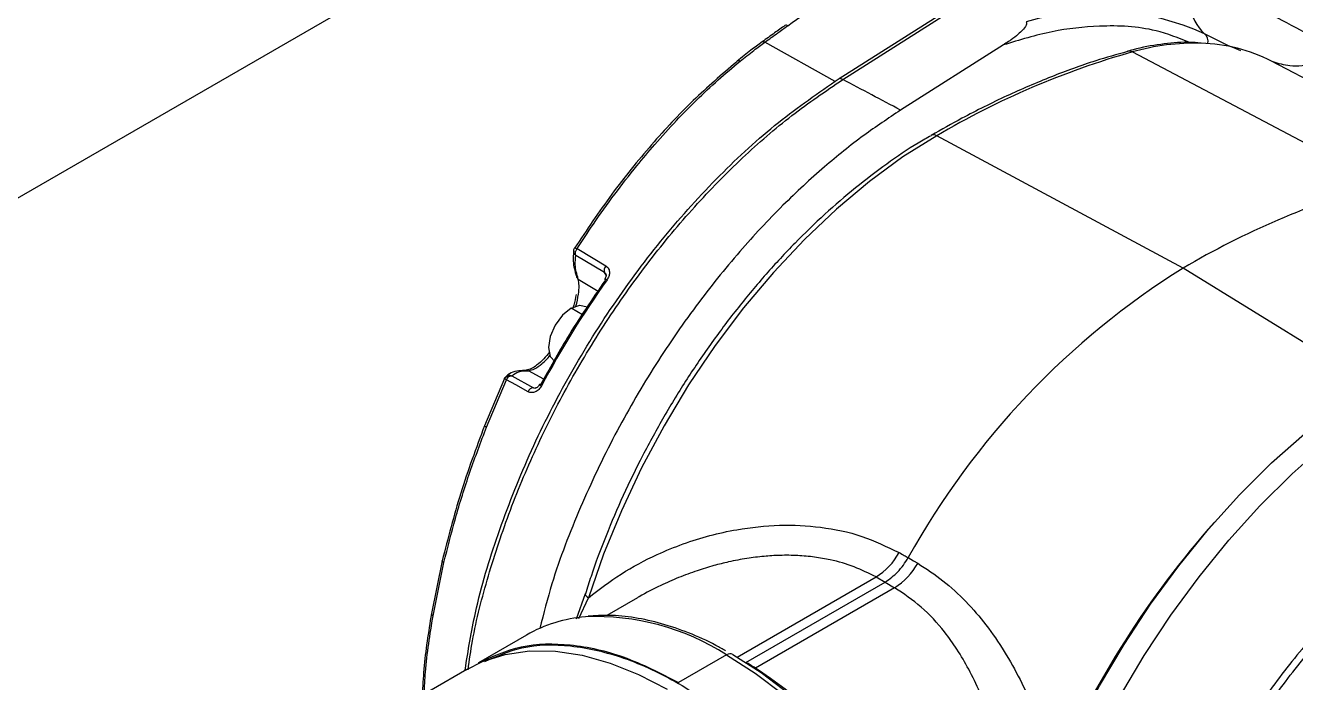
# Model space of a CAD drawing. Header units: millimetres. Extents: x -356 to 237, y 0 to 365.
# Drawn here: x -191.386 to -187.076, y 279.591 to 281.821 of the extents above; entities that cross this region are included whole.
import ezdxf

# ---------------------------------------------------------------- set-up
doc = ezdxf.new("R2010")
doc.units = ezdxf.units.MM

msp = doc.modelspace()

# ---------------------------------------------------------------- linework, layer by layer
at = {"color": 7, "linetype": 'Continuous', "lineweight": 25}
for p, q in [((-182.0838, 286.6196), (-212.503, 269.0589)), ((-188.6248, 281.6404), (-185.0867, 283.8844)), ((-188.6124, 281.6373), (-185.0867, 283.8734)), ((-188.6379, 281.631), (-188.8764, 281.7641)), ((-188.0674, 281.7545), (-188.4162, 281.5333)), ((-187.6294, 281.7309), (-186.696, 281.2377)), ((-186.301, 281.2528), (-187.1573, 281.6995)), ((-187.4575, 280.9975), (-188.2936, 281.4465)), ((-189.4206, 280.9821), (-189.518, 281.0403)), ((-186.8952, 280.6503), (-187.4575, 280.9975)), ((-189.5096, 280.9603), (-189.4424, 280.9197)), ((-189.4206, 280.9821), (-189.4163, 280.9779)), ((-189.4153, 280.9732), (-189.4206, 280.9821)), ((-189.4955, 280.839), (-189.5338, 280.8612)), ((-189.6266, 280.6209), (-189.6783, 280.6493)), ((-189.7605, 280.6225), (-189.8277, 280.4628)), ((-189.821, 280.4584), (-189.7534, 280.6188)), ((-189.7353, 280.6324), (-189.662, 280.5918)), ((-189.662, 280.5918), (-189.655, 280.5906)), ((-189.9713, 280.0048), (-190.0079, 279.8253)), ((-190.0023, 279.8181), (-189.9655, 279.9984)), ((-188.9706, 279.6776), (-188.4995, 279.9496)), ((-188.9408, 279.6596), (-188.4683, 279.9324)), ((-188.4363, 279.9132), (-188.9088, 279.6404)), ((-188.4995, 279.9496), (-188.4683, 279.9324)), ((-188.4683, 279.9324), (-188.4363, 279.9132)), ((-189.4859, 279.8921), (-189.5172, 279.8061)), ((-189.5078, 279.8085), (-189.4748, 279.8792)), ((-189.3088, 279.8792), (-189.4129, 279.8191)), ((-189.6856, 279.7526), (-189.8487, 279.6585)), ((-189.0066, 279.6854), (-189.1696, 279.5912)), ((-189.8876, 279.636), (-190.4528, 279.3098))]:
    msp.add_line(p, q, dxfattribs=at)
at = {"color": 7, "linetype": 'Continuous', "lineweight": 25, "flags": 128}
for points in [[(-188.8084, 281.8207), (-188.8086, 281.8206), (-188.8096, 281.82)], [(-188.8859, 281.7649), (-188.886, 281.7648), (-188.8865, 281.7645)], [(-188.2936, 281.4465), (-188.408, 281.3746), (-188.5215, 281.2916), (-188.6332, 281.198), (-188.7423, 281.0947), (-188.8478, 280.9825), (-188.949, 280.8622), (-189.0451, 280.7347), (-189.1352, 280.6012), (-189.2188, 280.4625), (-189.2951, 280.3199), (-189.3635, 280.1743), (-189.4236, 280.0271), (-189.4748, 279.8792)], [(-188.3123, 281.4479), (-188.3127, 281.4477), (-188.3128, 281.4476)], [(-189.5135, 281.0635), (-189.4589, 281.0309), (-189.4161, 281.0053)], [(-189.4199, 280.9605), (-189.4199, 280.9604), (-189.4198, 280.9597), (-189.4191, 280.9586), (-189.4178, 280.9571)], [(-189.5338, 280.8612), (-189.5631, 280.8375), (-189.588, 280.804), (-189.6046, 280.7657), (-189.6104, 280.7285), (-189.6046, 280.6981), (-189.588, 280.679), (-189.588, 280.679)], [(-189.5338, 280.8612), (-189.5045, 280.8713), (-189.4797, 280.8665)], [(-189.6802, 280.5782), (-189.7212, 280.601), (-189.7534, 280.6188)], [(-188.1056, 278.5074), (-188.1003, 278.5484), (-188.0759, 278.6932), (-188.042, 278.8406), (-187.9988, 278.9896), (-187.9468, 279.1391), (-187.8863, 279.288), (-187.8176, 279.4353), (-187.7414, 279.58), (-187.6581, 279.7209), (-187.5683, 279.8572), (-187.4726, 279.9877), (-187.3718, 280.1117), (-187.2666, 280.2283), (-187.1577, 280.3365), (-187.0458, 280.4356), (-186.9318, 280.525), (-186.8166, 280.6039)], [(-188.0528, 278.263), (-188.0479, 278.3666), (-188.033, 278.5081), (-188.0085, 278.6532), (-187.9744, 278.801), (-187.9312, 278.9503), (-187.879, 279.1001), (-187.8183, 279.2493), (-187.7494, 279.3969), (-187.673, 279.5418), (-187.5894, 279.683), (-187.4994, 279.8195), (-187.4035, 279.9503), (-187.3025, 280.0745), (-187.197, 280.1912), (-187.0878, 280.2995), (-186.9757, 280.3988), (-186.8615, 280.4882), (-186.7459, 280.5672)], [(-189.9655, 279.9984), (-189.9669, 279.9992), (-189.9682, 280.0001), (-189.9693, 280.0009), (-189.9701, 280.0017), (-189.9708, 280.0025), (-189.9712, 280.0033), (-189.9714, 280.0041), (-189.9713, 280.0048)], [(-188.3899, 280.0151), (-188.3719, 280.0043), (-188.3578, 279.9959)], [(-189.4858, 279.8925), (-189.4861, 279.8907), (-189.4852, 279.8882), (-189.4829, 279.8854), (-189.4794, 279.8823), (-189.4748, 279.8792)], [(-189.8876, 279.636), (-189.8342, 279.6623), (-189.7572, 279.6867), (-189.6747, 279.6985), (-189.5873, 279.6975), (-189.4961, 279.6839), (-189.4019, 279.6577), (-189.3057, 279.6192), (-189.2086, 279.5687)], [(-189.0066, 279.6854), (-188.9094, 279.6236), (-188.8132, 279.551), (-188.719, 279.4685), (-188.6278, 279.3768), (-188.5405, 279.2769), (-188.4579, 279.1698), (-188.381, 279.0566), (-188.3104, 278.9385), (-188.2471, 278.8167), (-188.1915, 278.6924), (-188.1443, 278.5669), (-188.1059, 278.4415), (-188.0768, 278.3175), (-188.0572, 278.1962), (-188.0474, 278.0787), (-188.0474, 277.9664), (-188.0572, 277.8603), (-188.0768, 277.7615), (-188.1059, 277.6711), (-188.1443, 277.59), (-188.1763, 277.5394)], [(-188.9852, 279.6862), (-188.8891, 279.625), (-188.7939, 279.5533), (-188.7007, 279.4716), (-188.6104, 279.3808), (-188.524, 279.282), (-188.4423, 279.176), (-188.3661, 279.064), (-188.2963, 278.9471), (-188.2336, 278.8265), (-188.1786, 278.7035), (-188.1319, 278.5793), (-188.0939, 278.4552), (-188.0651, 278.3325), (-188.0457, 278.2124), (-188.036, 278.0962), (-188.036, 277.985), (-188.0457, 277.88), (-188.0651, 277.7823), (-188.0766, 277.7419)], [(-188.9104, 279.6396), (-188.9103, 279.6396), (-188.9088, 279.6404)]]:
    msp.add_lwpolyline(points, dxfattribs=at)
at = {"color": 7, "linetype": 'Continuous', "lineweight": 25}
for centre, radius, start, end in [((-187.2816, 281.9045), 0.1525, 147.0692, 227.3399), ((-187.7411, 281.013), 0.8569, 65.4397, 106.886), ((-188.8045, 281.8104), 0.011, 59.3895, 110.5784), ((-188.882, 281.7544), 0.0111, 59.7869, 110.5511), ((-187.4072, 281.766), 0.0345, 348.464, 49.7187), ((-186.8521, 278.9979), 2.8414, 105.8767, 120.486), ((-187.6404, 281.7118), 0.0221, 60.0731, 105.6276), ((-187.4166, 280.9828), 0.7778, 88.5248, 105.8792), ((-187.4124, 281.1976), 0.563, 63.0548, 88.392), ((-188.9675, 281.6944), 0.00615, 115.8933, 159.253), ((-188.9664, 281.6901), 0.0106, 58.3052, 111.1472), ((-201.6123, 256.8869), 27.9568, 61.83484, 62.28981), ((-188.3042, 281.4305), 0.0192, 56.4207, 115.0341), ((-185.9958, 278.5132), 2.8824, 106.1219, 120.4707), ((-189.3991, 280.9899), 0.0229, 137.9392, 199.9273), ((-186.0254, 278.7048), 2.7033, 121.9892, 151.0059), ((-186.7333, 279.0524), 3.2873, 144.5796, 151.9539), ((-189.5001, 280.9738), 0.0165, 193.6445, 234.4726), ((-189.4196, 280.9496), 0.0109, 47.3589, 91.73), ((-189.6858, 280.6335), 0.0175, 64.6382, 91.0903), ((-189.642, 280.5951), 0.00745, 56.1565, 84.5926), ((-189.6238, 280.6216), 0.026, 227.5418, 245.4064), ((-189.6609, 280.5713), 0.0205, 93.1894, 160.2242), ((-189.817, 280.4718), 0.014, 220.1088, 253.3263), ((-185.0226, 278.064), 3.1167, 138.3538, 156.8846), ((-188.6121, 280.1351), 0.2169, 301.2649, 331.741), ((-188.5651, 280.1139), 0.2385, 302.6728, 330.3334), ((-189.9998, 279.8258), 0.00807, 183.9135, 252.6305), ((-189.448, 279.3356), 0.48, 94.4519, 119.682), ((-189.4483, 278.9973), 0.8177, 57.2988, 92.585), ((-188.9953, 279.6703), 0.0188, 57.5695, 126.8668), ((-189.9641, 278.0493), 1.9093, 26.8731, 56.4463)]:
    msp.add_arc(centre, radius, start, end, dxfattribs=at)
for points, knots in [([(-188.7989, 281.8199), (-188.6408, 281.9323), (-188.3237, 282.1576), (-187.7508, 282.5549), (-187.3336, 282.8362), (-187.078, 283.0085)], [0, 0, 0, 0, 0.278276, 0.55796, 1, 1, 1, 1]), ([(-186.9814, 281.7625), (-187.0228, 281.7848), (-187.1018, 281.8275), (-187.215, 281.8875), (-187.3163, 281.9403), (-187.38, 281.9725), (-187.4096, 281.9874)], [0, 0, 0, 0, 0.291594, 0.557463, 0.794449, 1, 1, 1, 1]), ([(-188.8084, 281.8207), (-188.8201, 281.8123), (-188.8459, 281.7937), (-188.8717, 281.7751), (-188.8859, 281.7649)], [0, 0, 0, 0, 0.452501, 1, 1, 1, 1]), ([(-188.8764, 281.7641), (-188.8619, 281.7745), (-188.8362, 281.7931), (-188.8103, 281.8117), (-188.7989, 281.8199)], [0, 0, 0, 0, 0.559696, 1, 1, 1, 1]), ([(-187.99, 281.8329), (-187.9894, 281.8313), (-187.988, 281.8277), (-187.9944, 281.8103), (-188.0144, 281.7928), (-188.0359, 281.7758), (-188.0529, 281.764), (-188.0617, 281.7582), (-188.0674, 281.7545)], [0, 0, 0, 0, 0.042951, 0.100812, 0.459041, 0.724031, 0.822123, 1, 1, 1, 1]), ([(-187.436, 281.7633), (-187.4734, 281.778), (-187.5707, 281.8162), (-187.7314, 281.8229), (-187.9059, 281.804), (-188.0125, 281.7714), (-188.0674, 281.7545)], [0, 0, 0, 0, 0.186025, 0.483423, 0.733873, 1, 1, 1, 1]), ([(-188.8859, 281.7649), (-188.8987, 281.7554), (-188.9273, 281.7344), (-188.9549, 281.7122), (-188.9702, 281.7)], [0, 0, 0, 0, 0.448212, 1, 1, 1, 1]), ([(-188.9609, 281.6991), (-188.9452, 281.7116), (-188.9175, 281.7338), (-188.8889, 281.7549), (-188.8764, 281.7641)], [0, 0, 0, 0, 0.564283, 1, 1, 1, 1]), ([(-187.4075, 281.7619), (-187.419, 281.7626), (-187.4609, 281.7654), (-187.5348, 281.7571), (-187.6031, 281.7459), (-187.6399, 281.7343), (-187.6461, 281.7323)], [0, 0, 0, 0, 0.142636, 0.521441, 0.919425, 1, 1, 1, 1]), ([(-187.2614, 281.7343), (-187.2723, 281.7388), (-187.3144, 281.7562), (-187.3549, 281.777), (-187.3849, 281.7923)], [0, 0, 0, 0, 0.260046, 1, 1, 1, 1]), ([(-183.6206, 281.7904), (-183.7048, 281.7255), (-183.8818, 281.5891), (-184.1439, 281.3919), (-184.4159, 281.1896), (-184.6835, 280.9923), (-184.9569, 280.7926), (-185.2224, 280.5976), (-185.4857, 280.4103), (-185.7333, 280.2745), (-185.9461, 280.1531), (-186.1269, 280.0368), (-186.2891, 279.9141), (-186.4296, 279.783), (-186.5521, 279.6507), (-186.6683, 279.5066), (-186.7761, 279.3525), (-186.8745, 279.1907), (-186.962, 279.0232), (-187.0378, 278.8523), (-187.1007, 278.6798), (-187.1503, 278.5077), (-187.1857, 278.3381), (-187.2067, 278.1731), (-187.2126, 278.0151), (-187.204, 277.8658), (-187.1805, 277.7269), (-187.1427, 277.5998), (-187.0905, 277.4862), (-187.0248, 277.3874), (-186.9461, 277.3051), (-186.8557, 277.2404), (-186.7545, 277.1944), (-186.6438, 277.1674), (-186.5251, 277.1613), (-186.4249, 277.1689), (-186.3663, 277.1845), (-186.3482, 277.1894)], [0, 0, 0, 0, 0.04659, 0.097949, 0.143742, 0.195198, 0.243679, 0.29212, 0.339654, 0.385153, 0.415758, 0.447037, 0.479331, 0.504731, 0.531198, 0.558287, 0.585816, 0.613557, 0.641265, 0.668577, 0.695441, 0.721679, 0.747031, 0.771324, 0.794484, 0.816266, 0.836769, 0.856069, 0.874217, 0.891392, 0.907837, 0.923838, 0.939837, 0.956275, 0.973477, 0.991785, 1, 1, 1, 1]), ([(-186.8288, 277.284), (-186.8571, 277.2985), (-186.9379, 277.3397), (-187.0404, 277.4601), (-187.1291, 277.6312), (-187.1803, 277.8379), (-187.1947, 278.0702), (-187.1717, 278.3231), (-187.1125, 278.5875), (-187.0187, 278.8566), (-186.8939, 279.1207), (-186.7495, 279.3591), (-186.5952, 279.5669), (-186.4376, 279.7432), (-186.2712, 279.8972), (-186.0953, 280.0251), (-185.919, 280.1379), (-185.6962, 280.2649), (-185.4231, 280.4156), (-185.1268, 280.6356), (-184.8238, 280.8563), (-184.521, 281.0798), (-184.2182, 281.3053), (-183.9155, 281.5337), (-183.7153, 281.6889), (-183.6149, 281.7667)], [0, 0, 0, 0, 0.015151, 0.043239, 0.07368, 0.107159, 0.144381, 0.184781, 0.228419, 0.27393, 0.321059, 0.368177, 0.407242, 0.444936, 0.481352, 0.515661, 0.549011, 0.581618, 0.638568, 0.69824, 0.75821, 0.818307, 0.878586, 0.939125, 1, 1, 1, 1]), ([(-187.6461, 281.7321), (-187.6823, 281.722), (-187.7697, 281.6977), (-187.9065, 281.6471), (-188.058, 281.5821), (-188.1937, 281.5148), (-188.2777, 281.4675), (-188.3123, 281.4479)], [0, 0, 0, 0, 0.1550809, 0.3748174, 0.6016977, 0.8356928, 1, 1, 1, 1]), ([(-188.9733, 281.6966), (-189.023, 281.6538), (-189.1246, 281.5664), (-189.2647, 281.4152), (-189.3998, 281.2484), (-189.4809, 281.1267), (-189.5221, 281.0649)], [0, 0, 0, 0, 0.233978, 0.478361, 0.734755, 1, 1, 1, 1]), ([(-189.5135, 281.0635), (-189.4954, 281.0912), (-189.4545, 281.1538), (-189.3872, 281.2478), (-189.3174, 281.3378), (-189.2473, 281.4212), (-189.1799, 281.4956), (-189.108, 281.5686), (-189.0364, 281.636), (-188.9858, 281.6783), (-188.9609, 281.6991)], [0, 0, 0, 0, 0.117577, 0.265083, 0.409896, 0.521417, 0.651566, 0.765862, 0.884912, 1, 1, 1, 1]), ([(-186.9831, 281.7083), (-186.9923, 281.7029), (-187.0141, 281.6901), (-187.0531, 281.6826), (-187.1014, 281.6817), (-187.1336, 281.6913), (-187.1525, 281.697)], [0, 0, 0, 0, 0.17997, 0.430825, 0.666177, 1, 1, 1, 1]), ([(-189.8937, 279.6351), (-189.8832, 279.6998), (-189.8579, 279.8556), (-189.784, 280.099), (-189.6796, 280.3647), (-189.5484, 280.6248), (-189.3953, 280.8726), (-189.223, 281.1037), (-189.0354, 281.3111), (-188.8381, 281.4936), (-188.6946, 281.5924), (-188.6248, 281.6404)], [0, 0, 0, 0, 0.080561, 0.194084, 0.312193, 0.431541, 0.552105, 0.67023, 0.785802, 0.895886, 1, 1, 1, 1]), ([(-189.8836, 279.6351), (-189.879, 279.6677), (-189.8638, 279.7752), (-189.816, 279.9566), (-189.7424, 280.1796), (-189.6485, 280.4012), (-189.5374, 280.6181), (-189.4107, 280.8266), (-189.2701, 281.0237), (-189.1182, 281.2062), (-188.9569, 281.3707), (-188.7899, 281.5167), (-188.6706, 281.5977), (-188.6124, 281.6373)], [0, 0, 0, 0, 0.040462, 0.133606, 0.23048, 0.329636, 0.429529, 0.530458, 0.629858, 0.727365, 0.822605, 0.913309, 1, 1, 1, 1]), ([(-188.6124, 281.6373), (-188.6147, 281.6384), (-188.6186, 281.6403), (-188.623, 281.6404), (-188.6248, 281.6404)], [0, 0, 0, 0, 0.581218, 1, 1, 1, 1]), ([(-188.4162, 281.5333), (-188.4582, 281.5053), (-188.5475, 281.4458), (-188.6809, 281.3379), (-188.8222, 281.2071), (-188.9684, 281.0501), (-189.1164, 280.8656), (-189.2585, 280.6578), (-189.3903, 280.4297), (-189.5054, 280.1855), (-189.5914, 279.9659), (-189.6272, 279.8257), (-189.64, 279.7752)], [0, 0, 0, 0, 0.069089, 0.147121, 0.234859, 0.332794, 0.44098, 0.55883, 0.677556, 0.801703, 0.928642, 1, 1, 1, 1]), ([(-188.3123, 281.4467), (-188.327, 281.4385), (-188.3791, 281.4095), (-188.465, 281.3506), (-188.571, 281.2702), (-188.6748, 281.1804), (-188.776, 281.0825), (-188.874, 280.977), (-188.9679, 280.8645), (-189.0573, 280.746), (-189.1416, 280.6221), (-189.2201, 280.4937), (-189.2924, 280.3617), (-189.3581, 280.227), (-189.4162, 280.0903), (-189.4586, 279.9787), (-189.4789, 279.912), (-189.4849, 279.8922)], [0, 0, 0, 0, 0.025256, 0.089946, 0.156902, 0.22593, 0.2968, 0.36925, 0.442997, 0.517734, 0.593145, 0.668899, 0.744663, 0.8201, 0.894886, 0.968694, 1, 1, 1, 1]), ([(-189.525, 281.0563), (-189.5262, 281.0443), (-189.5293, 281.0151), (-189.521, 280.9867), (-189.5161, 280.9699)], [0, 0, 0, 0, 0.407484, 1, 1, 1, 1]), ([(-189.525, 281.0534), (-189.5249, 281.0557), (-189.5249, 281.0598), (-189.5229, 281.0634), (-189.5221, 281.0649)], [0, 0, 0, 0, 0.575848, 1, 1, 1, 1]), ([(-189.518, 281.0403), (-189.52, 281.0423), (-189.5236, 281.046), (-189.5245, 281.0511), (-189.525, 281.0534)], [0, 0, 0, 0, 0.547763, 1, 1, 1, 1]), ([(-189.5221, 281.0649), (-189.5218, 281.0652), (-189.521, 281.0661), (-189.5176, 281.0651), (-189.5152, 281.0642), (-189.5135, 281.0635)], [0, 0, 0, 0, 0.122713, 0.362139, 1, 1, 1, 1]), ([(-189.5096, 280.9603), (-189.5145, 280.9766), (-189.5223, 281.0029), (-189.5192, 281.03), (-189.518, 281.0403)], [0, 0, 0, 0, 0.619603, 1, 1, 1, 1]), ([(-189.5196, 281.0468), (-189.5195, 281.0482), (-189.5193, 281.0511), (-189.518, 281.0555), (-189.5161, 281.0597), (-189.5143, 281.0622), (-189.5135, 281.0635)], [0, 0, 0, 0, 0.235182, 0.491626, 0.752254, 1, 1, 1, 1]), ([(-189.518, 281.0403), (-189.5185, 281.0412), (-189.5195, 281.0433), (-189.5196, 281.0455), (-189.5196, 281.0468)], [0, 0, 0, 0, 0.453279, 1, 1, 1, 1]), ([(-189.4161, 281.0053), (-189.4125, 281.0023), (-189.4053, 280.9961), (-189.4029, 280.9819), (-189.4055, 280.9688), (-189.4099, 280.9614), (-189.4122, 280.9576)], [0, 0, 0, 0, 0.254578, 0.521759, 0.753386, 1, 1, 1, 1]), ([(-189.4178, 280.9571), (-189.4619, 280.8927), (-189.5407, 280.7774), (-189.6081, 280.6552), (-189.6379, 280.6012)], [0, 0, 0, 0, 0.559162, 1, 1, 1, 1]), ([(-189.5093, 280.9087), (-189.508, 280.9186), (-189.5058, 280.9358), (-189.5085, 280.953), (-189.5096, 280.9603)], [0, 0, 0, 0, 0.572009, 1, 1, 1, 1]), ([(-189.4163, 280.9778), (-189.4159, 280.9768), (-189.415, 280.9747), (-189.4153, 280.9705), (-189.4167, 280.9655), (-189.4188, 280.9623), (-189.4199, 280.9605)], [0, 0, 0, 0, 0.161892, 0.377798, 0.657663, 1, 1, 1, 1]), ([(-189.5174, 280.9076), (-189.5192, 280.8955), (-189.5217, 280.8789), (-189.5275, 280.8632), (-189.5291, 280.8589)], [0, 0, 0, 0, 0.727272, 1, 1, 1, 1]), ([(-189.5185, 280.8664), (-189.5183, 280.8671), (-189.5136, 280.8808), (-189.5114, 280.8952), (-189.5093, 280.9087)], [0, 0, 0, 0, 0.055121, 1, 1, 1, 1]), ([(-189.6073, 280.7124), (-189.6135, 280.7047), (-189.6266, 280.6885), (-189.6477, 280.6702), (-189.6675, 280.656), (-189.6803, 280.6526), (-189.6861, 280.651)], [0, 0, 0, 0, 0.290149, 0.613164, 0.82211, 1, 1, 1, 1]), ([(-189.6783, 280.6493), (-189.6715, 280.6511), (-189.6548, 280.6556), (-189.6308, 280.6749), (-189.6136, 280.6907), (-189.6056, 280.7012), (-189.6055, 280.7013)], [0, 0, 0, 0, 0.23018, 0.564866, 0.996489, 1, 1, 1, 1]), ([(-189.6861, 280.651), (-189.6946, 280.6504), (-189.712, 280.6492), (-189.7385, 280.6443), (-189.7518, 280.6322), (-189.7582, 280.6264)], [0, 0, 0, 0, 0.326661, 0.673424, 1, 1, 1, 1]), ([(-189.7353, 280.6324), (-189.7276, 280.6375), (-189.7104, 280.6488), (-189.6897, 280.6491), (-189.6783, 280.6493)], [0, 0, 0, 0, 0.448953, 1, 1, 1, 1]), ([(-189.7605, 280.6225), (-189.7591, 280.6248), (-189.7562, 280.6296), (-189.7497, 280.6333), (-189.7453, 280.6335), (-189.7438, 280.6336)], [0, 0, 0, 0, 0.380209, 0.791097, 1, 1, 1, 1]), ([(-189.7534, 280.6188), (-189.7546, 280.6194), (-189.7565, 280.6203), (-189.7589, 280.6214), (-189.7601, 280.6222), (-189.7605, 280.6225)], [0, 0, 0, 0, 0.466169, 0.805912, 1, 1, 1, 1]), ([(-189.7438, 280.6339), (-189.7438, 280.6339), (-189.7448, 280.6338), (-189.7469, 280.6329), (-189.75, 280.6313), (-189.7533, 280.6289), (-189.7562, 280.6264), (-189.7585, 280.6241), (-189.7596, 280.6226), (-189.7599, 280.6221)], [0, 0, 0, 0, 0.002294, 0.145656, 0.325442, 0.528313, 0.730586, 0.907655, 1, 1, 1, 1]), ([(-189.7534, 280.6188), (-189.7523, 280.6208), (-189.75, 280.6248), (-189.7454, 280.6293), (-189.7403, 280.6324), (-189.7368, 280.6324), (-189.7353, 280.6324)], [0, 0, 0, 0, 0.283797, 0.567683, 0.811628, 1, 1, 1, 1]), ([(-189.7438, 280.6336), (-189.743, 280.6337), (-189.7401, 280.6342), (-189.7373, 280.6331), (-189.7353, 280.6324)], [0, 0, 0, 0, 0.2733254, 1, 1, 1, 1]), ([(-189.6413, 280.6025), (-189.6425, 280.6006), (-189.6447, 280.597), (-189.649, 280.593), (-189.6532, 280.5906), (-189.656, 280.5904), (-189.6572, 280.5903)], [0, 0, 0, 0, 0.3197553, 0.6001537, 0.8260645, 1, 1, 1, 1]), ([(-189.6346, 280.598), (-189.6373, 280.5937), (-189.6427, 280.5855), (-189.6547, 280.5771), (-189.6659, 280.5746), (-189.6745, 280.5756), (-189.6783, 280.5774), (-189.6802, 280.5782)], [0, 0, 0, 0, 0.275556, 0.534974, 0.772732, 0.887537, 1, 1, 1, 1]), ([(-189.8277, 280.4628), (-189.8561, 280.3869), (-189.9121, 280.2368), (-189.9517, 280.0815), (-189.9713, 280.0048)], [0, 0, 0, 0, 0.505884, 1, 1, 1, 1]), ([(-189.9655, 279.9984), (-189.9529, 280.0483), (-189.9271, 280.1516), (-189.8789, 280.3052), (-189.8402, 280.4075), (-189.821, 280.4584)], [0, 0, 0, 0, 0.320009, 0.661899, 1, 1, 1, 1]), ([(-186.3423, 280.3122), (-186.398, 280.2791), (-186.5112, 280.2118), (-186.6715, 280.0899), (-186.8276, 279.9524), (-186.9762, 279.7985), (-187.1167, 279.6325), (-187.2005, 279.5132), (-187.2425, 279.4534)], [0, 0, 0, 0, 0.1546, 0.314624, 0.480722, 0.651487, 0.825457, 1, 1, 1, 1]), ([(-187.2218, 279.4395), (-187.18, 279.499), (-187.0967, 279.6177), (-186.957, 279.7829), (-186.8093, 279.9361), (-186.654, 280.0729), (-186.4945, 280.1944), (-186.3819, 280.2613), (-186.3266, 280.2942)], [0, 0, 0, 0, 0.1744774, 0.3484375, 0.5192116, 0.6853245, 0.8454209, 1, 1, 1, 1]), ([(-189.4748, 279.8792), (-189.4387, 279.9071), (-189.3658, 279.9633), (-189.2558, 280.0212), (-189.1542, 280.0629), (-189.0639, 280.0911), (-188.955, 280.115), (-188.8289, 280.1285), (-188.6859, 280.1216), (-188.5474, 280.0932), (-188.4627, 280.0524), (-188.421, 280.0323)], [0, 0, 0, 0, 0.121265, 0.244906, 0.329758, 0.413638, 0.496735, 0.6265, 0.750323, 0.877058, 1, 1, 1, 1]), ([(-188.4995, 279.9496), (-188.5238, 279.9618), (-188.5735, 279.9865), (-188.6446, 280.0065), (-188.709, 280.0178), (-188.7661, 280.0229), (-188.8234, 280.0235), (-188.881, 280.0201), (-188.9392, 280.0128), (-188.9961, 280.002), (-189.0525, 279.9879), (-189.1094, 279.9704), (-189.1696, 279.9481), (-189.2352, 279.9188), (-189.2815, 279.8958), (-189.3069, 279.8802), (-189.3087, 279.8791)], [0, 0, 0, 0, 0.096306, 0.196095, 0.26015, 0.327659, 0.398795, 0.46286, 0.532035, 0.606359, 0.6676, 0.737885, 0.817179, 0.894723, 0.992364, 1, 1, 1, 1]), ([(-188.4683, 279.9324), (-188.4534, 279.9431), (-188.4219, 279.9655), (-188.4009, 279.998), (-188.3899, 280.0151)], [0, 0, 0, 0, 0.474479, 1, 1, 1, 1]), ([(-188.421, 280.0323), (-188.4152, 280.0291), (-188.4048, 280.0234), (-188.3944, 280.0176), (-188.3899, 280.0151)], [0, 0, 0, 0, 0.559953, 1, 1, 1, 1]), ([(-188.3578, 279.9959), (-188.3288, 279.977), (-188.2704, 279.9388), (-188.1935, 279.8674), (-188.1241, 279.7867), (-188.0426, 279.6674), (-187.9589, 279.5011), (-187.9126, 279.3595), (-187.8891, 279.2875)], [0, 0, 0, 0, 0.119317, 0.240522, 0.360758, 0.48628, 0.738679, 1, 1, 1, 1]), ([(-188.0165, 279.0643), (-188.022, 279.0976), (-188.0345, 279.1726), (-188.0569, 279.2777), (-188.0844, 279.3827), (-188.1134, 279.4732), (-188.1469, 279.5592), (-188.183, 279.6347), (-188.2228, 279.7031), (-188.2746, 279.7755), (-188.3426, 279.8498), (-188.4056, 279.8924), (-188.4363, 279.9132)], [0, 0, 0, 0, 0.10383, 0.233271, 0.329801, 0.436859, 0.524973, 0.612947, 0.693539, 0.767407, 0.886379, 1, 1, 1, 1]), ([(-190.0079, 279.8253), (-190.0181, 279.7627), (-190.033, 279.6709), (-190.0375, 279.5781), (-190.039, 279.5486)], [0, 0, 0, 0, 0.681993, 1, 1, 1, 1]), ([(-190.0328, 279.5522), (-190.0315, 279.5772), (-190.0271, 279.6664), (-190.0126, 279.7546), (-190.0023, 279.8181)], [0, 0, 0, 0, 0.280646, 1, 1, 1, 1]), ([(-189.0098, 279.699), (-189.0206, 279.7053), (-189.061, 279.7287), (-189.1337, 279.7605), (-189.2258, 279.7925), (-189.3165, 279.8124), (-189.4001, 279.8216), (-189.4529, 279.8181), (-189.4764, 279.8165)], [0, 0, 0, 0, 0.076955, 0.28637, 0.485728, 0.675258, 0.855567, 1, 1, 1, 1]), ([(-189.8487, 279.6585), (-189.801, 279.6798), (-189.7023, 279.724), (-189.5297, 279.7251), (-189.3472, 279.6834), (-189.2309, 279.6231), (-189.1696, 279.5912)], [0, 0, 0, 0, 0.2177094, 0.4509119, 0.7101827, 1, 1, 1, 1]), ([(-189.8269, 279.6624), (-189.7858, 279.6806), (-189.6938, 279.7212), (-189.5285, 279.7215), (-189.3474, 279.6789), (-189.1603, 279.5896), (-188.9746, 279.4595), (-188.7963, 279.2927), (-188.6322, 279.0957), (-188.4882, 278.8757), (-188.3694, 278.6409), (-188.2816, 278.4002), (-188.2238, 278.1625), (-188.2158, 278.0051), (-188.2119, 277.9293)], [0, 0, 0, 0, 0.04988, 0.111733, 0.180499, 0.257369, 0.34214, 0.433609, 0.52989, 0.628676, 0.727465, 0.823748, 0.91522, 1, 1, 1, 1]), ([(-188.9088, 279.6404), (-188.9147, 279.644), (-188.9254, 279.6505), (-188.9361, 279.6569), (-188.9408, 279.6596)], [0, 0, 0, 0, 0.558906, 1, 1, 1, 1])]:
    msp.add_open_spline(points, degree=3, knots=knots, dxfattribs=at)

doc.saveas('drawing.dxf')
